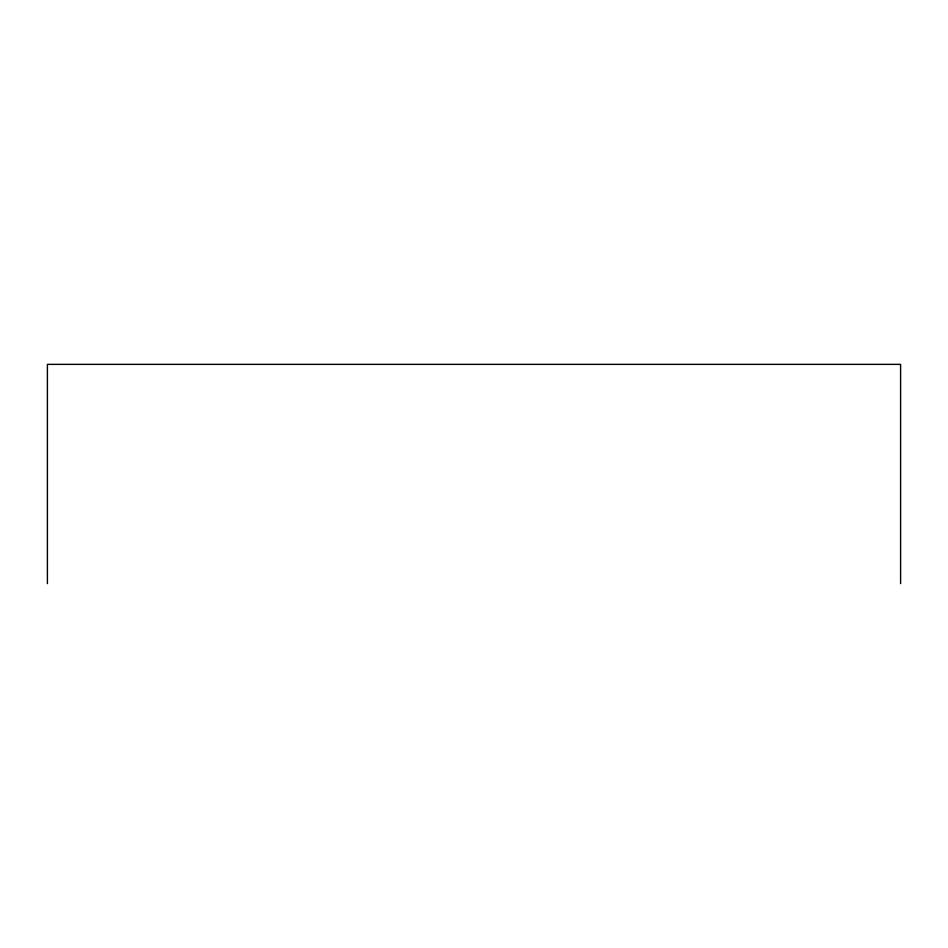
<?xml version="1.0" encoding="UTF-8"?>
<svg xmlns="http://www.w3.org/2000/svg" width="948" height="948" viewBox="0 0 948 948"><rect width="100%" height="100%" fill="white"/><g stroke="black" fill="none" stroke-linecap="round" stroke-linejoin="round"><path stroke-width="1.42" d="M900.6 583.636L900.6 364.364L47.4 364.364L47.4 583.636"/></g></svg>
